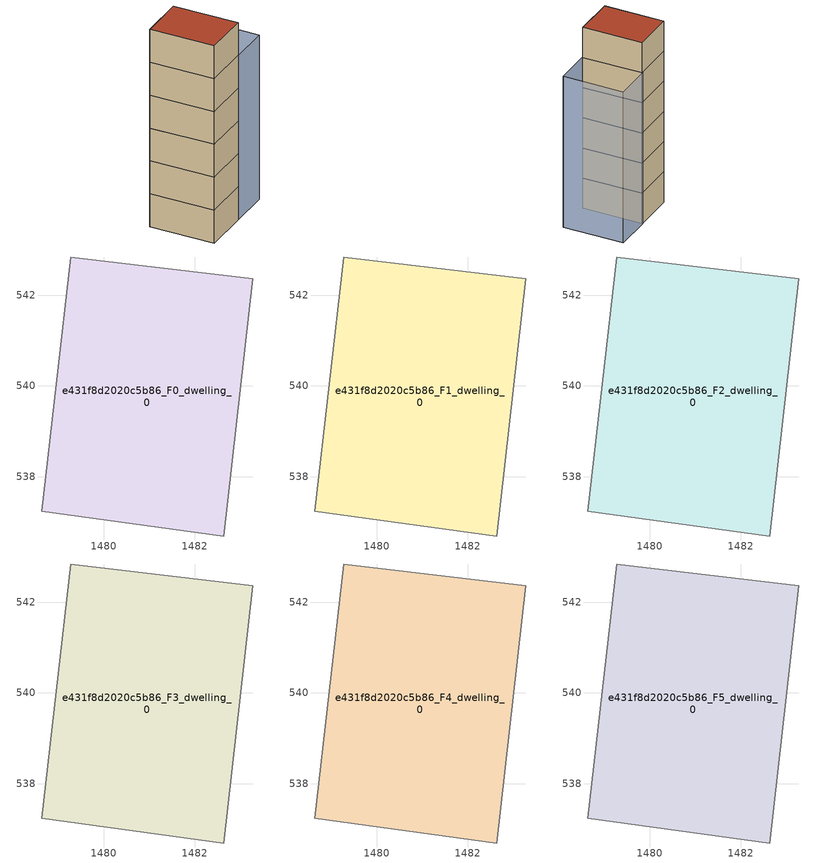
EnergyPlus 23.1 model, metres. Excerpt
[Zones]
e431f8d2020c5b86_F0_dwelling_0
 floor ground (EU_floor_Construction): 1483.28,542.36 1482.64,536.69 1478.63,537.23 1479.27,542.84 z0
 wall adiabatic (EU_wall_Construction): 1478.63,537.23 1482.64,536.69 1483.28,542.36 1479.27,542.84 1478.63,537.23 z0:3
e431f8d2020c5b86_F1_dwelling_0
 floor to e431f8d2020c5b86_F0_dwelling_0 (EU_floor_Construction): 1483.28,542.36 1482.64,536.69 1478.63,537.23 1479.27,542.84 z3
 wall adiabatic (EU_wall_Construction): 1478.63,537.23 1482.64,536.69 1483.28,542.36 1479.27,542.84 1478.63,537.23 z3:6
e431f8d2020c5b86_F2_dwelling_0
 floor to e431f8d2020c5b86_F1_dwelling_0 (EU_floor_Construction): 1483.28,542.36 1482.64,536.69 1478.63,537.23 1479.27,542.84 z6
 wall adiabatic (EU_wall_Construction): 1478.63,537.23 1482.64,536.69 1483.28,542.36 1479.27,542.84 1478.63,537.23 z6:9
e431f8d2020c5b86_F3_dwelling_0
 floor to e431f8d2020c5b86_F2_dwelling_0 (EU_floor_Construction): 1483.28,542.36 1482.64,536.69 1478.63,537.23 1479.27,542.84 z9
 wall adiabatic (EU_wall_Construction): 1478.63,537.23 1482.64,536.69 1483.28,542.36 1479.27,542.84 1478.63,537.23 z9:12
e431f8d2020c5b86_F4_dwelling_0
 floor to e431f8d2020c5b86_F3_dwelling_0 (EU_floor_Construction): 1483.28,542.36 1482.64,536.69 1478.63,537.23 1479.27,542.84 z12
 wall adiabatic (EU_wall_Construction): 1478.63,537.23 1482.64,536.69 1483.28,542.36 1479.27,542.84 1478.63,537.23 z12:15
e431f8d2020c5b86_F5_dwelling_0
 floor to e431f8d2020c5b86_F4_dwelling_0 (EU_floor_Construction): 1483.28,542.36 1482.64,536.69 1478.63,537.23 1479.27,542.84 z15
 wall adiabatic (EU_wall_Construction): 1478.63,537.23 1482.64,536.69 1483.28,542.36 1479.27,542.84 1478.63,537.23 z15:18
 roof outside (EU_roof_Construction): 1482.64,536.69 1483.28,542.36 1479.27,542.84 1478.63,537.23 z18
shading: 1486.88,541.94 1486.13,536.22 / 1486.13,536.22 1482.54,536.69 / 1482.54,536.69 1483.29,542.41 / 1483.29,542.41 1486.88,541.94 z0:15
[Building]
EU S2 Campaign: North Axis=0; Terrain=City; Solar Distribution=FullExterior
[Site:Location]
Bologna: Latitude=44.5; Longitude=11.25; Time Zone=1; Elevation=37
[SizingPeriod:WeatherFileDays]
AnnualSizingPeriod: Begin Month=1; Begin Day of Month=1; End Month=12; End Day of Month=31; Day of Week for Start Day=Monday; Use Weather File Daylight Saving Period=No; Use Weather File Rain and Snow Indicators=No
[MATERIAL]
EU_InternalMass_Material: Roughness=MediumRough; Thickness=0.1; Conductivity=1; Density=1800; Specific Heat=900; Thermal Absorptance=0.9; Solar Absorptance=0.7; Visible Absorptance=0.7
[MATERIAL:NOMASS] Roughness=MediumRough; Thermal Absorptance=0.9; Solar Absorptance=0.7; Visible Absorptance=0.7
Name | Thermal Resistance
EU_wall_NoMass | 0.905828
EU_roof_NoMass | 0.37593
EU_floor_NoMass | 0.67114
[CONSTRUCTION]
EU_wall_Construction: EU_wall_NoMass
EU_roof_Construction: EU_roof_NoMass
EU_floor_Construction: EU_floor_NoMass
EU_InternalMass_Construction: EU_InternalMass_Material
[ZONE] Type=1; Multiplier=1; Ceiling Height=autocalculate; Volume=68.8682; Floor Area=autocalculate; Part of Total Floor Area=Yes
e431f8d2020c5b86_F0_dwelling_0; e431f8d2020c5b86_F1_dwelling_0; e431f8d2020c5b86_F2_dwelling_0; e431f8d2020c5b86_F3_dwelling_0; e431f8d2020c5b86_F4_dwelling_0; e431f8d2020c5b86_F5_dwelling_0
[INTERNALMASS] Construction=EU_InternalMass_Construction; Surface Area=22.9561
Name | Zone or ZoneList
e431f8d2020c5b86_F0_dwelling_0_EU_InternalMass | e431f8d2020c5b86_F0_dwelling_0
e431f8d2020c5b86_F1_dwelling_0_EU_InternalMass | e431f8d2020c5b86_F1_dwelling_0
e431f8d2020c5b86_F2_dwelling_0_EU_InternalMass | e431f8d2020c5b86_F2_dwelling_0
e431f8d2020c5b86_F3_dwelling_0_EU_InternalMass | e431f8d2020c5b86_F3_dwelling_0
e431f8d2020c5b86_F4_dwelling_0_EU_InternalMass | e431f8d2020c5b86_F4_dwelling_0
e431f8d2020c5b86_F5_dwelling_0_EU_InternalMass | e431f8d2020c5b86_F5_dwelling_0
[OTHEREQUIPMENT] Fuel Type=Electricity; Design Level Calculation Method=Watts/Area; Power per Zone Floor Area=1; Fraction Latent=0; Fraction Radiant=0; Fraction Lost=0; Carbon Dioxide Generation Rate=0; EndUse Subcategory=EU_Step8_InternalGains
Name | Zone or ZoneList or Space or SpaceList | Schedule
EU_Step8_InternalGain_e431f8d2020c5b86_F0_dwelling_0_f000 | e431f8d2020c5b86_F0_dwelling_0 | EU_Step8_GainSchedule_e431f8d2020c5b86_F0_dwelling_0_f000
EU_Step8_InternalGain_e431f8d2020c5b86_F1_dwelling_0_f000 | e431f8d2020c5b86_F1_dwelling_0 | EU_Step8_GainSchedule_e431f8d2020c5b86_F1_dwelling_0_f000
EU_Step8_InternalGain_e431f8d2020c5b86_F2_dwelling_0_f000 | e431f8d2020c5b86_F2_dwelling_0 | EU_Step8_GainSchedule_e431f8d2020c5b86_F2_dwelling_0_f000
EU_Step8_InternalGain_e431f8d2020c5b86_F3_dwelling_0_f000 | e431f8d2020c5b86_F3_dwelling_0 | EU_Step8_GainSchedule_e431f8d2020c5b86_F3_dwelling_0_f000
EU_Step8_InternalGain_e431f8d2020c5b86_F4_dwelling_0_f000 | e431f8d2020c5b86_F4_dwelling_0 | EU_Step8_GainSchedule_e431f8d2020c5b86_F4_dwelling_0_f000
EU_Step8_InternalGain_e431f8d2020c5b86_F5_dwelling_0_f000 | e431f8d2020c5b86_F5_dwelling_0 | EU_Step8_GainSchedule_e431f8d2020c5b86_F5_dwelling_0_f000
[ZONEVENTILATION:DESIGNFLOWRATE] Schedule=EU_AlwaysOn; Design Flow Rate Calculation Method=AirChanges/Hour; Air Changes per Hour=0.73129; Ventilation Type=Natural; Fan Pressure Rise=0; Fan Total Efficiency=1; Constant Term Coefficient=1; Temperature Term Coefficient=0; Velocity Term Coefficient=0; Velocity Squared Term Coefficient=0; Minimum Indoor Temperature=-100; Maximum Indoor Temperature=100; Delta Temperature=-100; Minimum Outdoor Temperature=-100; Maximum Outdoor Temperature=100; Maximum Wind Speed=40
Name | Zone or ZoneList or Space or SpaceList
EU_ConstantAir_e431f8d2020c5b86_F0_dwelling_0 | e431f8d2020c5b86_F0_dwelling_0
EU_ConstantAir_e431f8d2020c5b86_F1_dwelling_0 | e431f8d2020c5b86_F1_dwelling_0
EU_ConstantAir_e431f8d2020c5b86_F2_dwelling_0 | e431f8d2020c5b86_F2_dwelling_0
EU_ConstantAir_e431f8d2020c5b86_F3_dwelling_0 | e431f8d2020c5b86_F3_dwelling_0
EU_ConstantAir_e431f8d2020c5b86_F4_dwelling_0 | e431f8d2020c5b86_F4_dwelling_0
EU_ConstantAir_e431f8d2020c5b86_F5_dwelling_0 | e431f8d2020c5b86_F5_dwelling_0
[HVACTEMPLATE:THERMOSTAT] Constant Heating Setpoint=20; Constant Cooling Setpoint=50
EU_HeatOnly_e431f8d2020c5b86_F0_dwelling_0; EU_HeatOnly_e431f8d2020c5b86_F1_dwelling_0; EU_HeatOnly_e431f8d2020c5b86_F2_dwelling_0; EU_HeatOnly_e431f8d2020c5b86_F3_dwelling_0; EU_HeatOnly_e431f8d2020c5b86_F4_dwelling_0; EU_HeatOnly_e431f8d2020c5b86_F5_dwelling_0
[HVACTEMPLATE:ZONE:IDEALLOADSAIRSYSTEM] System Availability Schedule=EU_AlwaysOn; Maximum Heating Supply Air Temperature=50; Minimum Cooling Supply Air Temperature=13; Maximum Heating Supply Air Humidity Ratio=0.0156; Minimum Cooling Supply Air Humidity Ratio=0.0077; Heating Limit=NoLimit; Cooling Limit=NoLimit; Heating Availability Schedule=EU_AlwaysOn; Cooling Availability Schedule=EU_CoolingOff; Dehumidification Control Type=ConstantSensibleHeatRatio; Cooling Sensible Heat Ratio=0.7; Dehumidification Setpoint=60; Humidification Control Type=None; Humidification Setpoint=30; Outdoor Air Method=None; Outdoor Air Flow Rate per Person=0.00944; Outdoor Air Flow Rate per Zone Floor Area=0; Outdoor Air Flow Rate per Zone=0; Demand Controlled Ventilation Type=None; Outdoor Air Economizer Type=NoEconomizer; Heat Recovery Type=None; Sensible Heat Recovery Effectiveness=0.7; Latent Heat Recovery Effectiveness=0.65
Name | Template Thermostat
e431f8d2020c5b86_F0_dwelling_0 | EU_HeatOnly_e431f8d2020c5b86_F0_dwelling_0
e431f8d2020c5b86_F1_dwelling_0 | EU_HeatOnly_e431f8d2020c5b86_F1_dwelling_0
e431f8d2020c5b86_F2_dwelling_0 | EU_HeatOnly_e431f8d2020c5b86_F2_dwelling_0
e431f8d2020c5b86_F3_dwelling_0 | EU_HeatOnly_e431f8d2020c5b86_F3_dwelling_0
e431f8d2020c5b86_F4_dwelling_0 | EU_HeatOnly_e431f8d2020c5b86_F4_dwelling_0
e431f8d2020c5b86_F5_dwelling_0 | EU_HeatOnly_e431f8d2020c5b86_F5_dwelling_0
[SIZING:ZONE] Zone Cooling Design Supply Air Temperature Input Method=SupplyAirTemperature; Zone Cooling Design Supply Air Temperature=13; Zone Heating Design Supply Air Temperature Input Method=SupplyAirTemperature; Zone Heating Design Supply Air Temperature=50; Zone Cooling Design Supply Air Humidity Ratio=0.008; Zone Heating Design Supply Air Humidity Ratio=0.008; Cooling Design Air Flow Method=DesignDay; Cooling Design Air Flow Rate=0; Cooling Minimum Air Flow per Zone Floor Area=0.000762; Cooling Minimum Air Flow=0; Cooling Minimum Air Flow Fraction=0.2; Heating Design Air Flow Method=DesignDay; Heating Design Air Flow Rate=0; Heating Maximum Air Flow per Zone Floor Area=0.002032; Heating Maximum Air Flow=0.141576; Heating Maximum Air Flow Fraction=0.3; Account for Dedicated Outdoor Air System=No; Dedicated Outdoor Air System Control Strategy=NeutralSupplyAir; Dedicated Outdoor Air Low Setpoint Temperature for Design=autosize; Dedicated Outdoor Air High Setpoint Temperature for Design=autosize; Zone Load Sizing Method=Sensible Load Only No Latent Load; Zone Latent Cooling Design Supply Air Humidity Ratio Input Method=HumidityRatioDifference; Zone Cooling Design Supply Air Humidity Ratio Difference=0.005; Zone Latent Heating Design Supply Air Humidity Ratio Input Method=HumidityRatioDifference; Zone Humidification Design Supply Air Humidity Ratio Difference=0.005
e431f8d2020c5b86_F0_dwelling_0; e431f8d2020c5b86_F1_dwelling_0; e431f8d2020c5b86_F2_dwelling_0; e431f8d2020c5b86_F3_dwelling_0; e431f8d2020c5b86_F4_dwelling_0; e431f8d2020c5b86_F5_dwelling_0
[SCHEDULE:CONSTANT]
Name | Hourly Value
EU_AlwaysOn | 1
EU_CoolingOff | 0
[SCHEDULE:FILE] Column Number=1; Rows to Skip at Top=0; Number of Hours of Data=8760; Column Separator=Comma; Interpolate to Timestep=No; Minutes per Item=60; Adjust Schedule for Daylight Savings=Yes
Name | File
EU_Step8_GainSchedule_e431f8d2020c5b86_F0_dwelling_0_f000 | ../../schedules/e431f8d2020c5b86/e431f8d2020c5b86_F0_dwelling_0_f000_gain.csv
EU_Step8_GainSchedule_e431f8d2020c5b86_F1_dwelling_0_f000 | ../../schedules/e431f8d2020c5b86/e431f8d2020c5b86_F1_dwelling_0_f000_gain.csv
EU_Step8_GainSchedule_e431f8d2020c5b86_F2_dwelling_0_f000 | ../../schedules/e431f8d2020c5b86/e431f8d2020c5b86_F2_dwelling_0_f000_gain.csv
EU_Step8_GainSchedule_e431f8d2020c5b86_F3_dwelling_0_f000 | ../../schedules/e431f8d2020c5b86/e431f8d2020c5b86_F3_dwelling_0_f000_gain.csv
EU_Step8_GainSchedule_e431f8d2020c5b86_F4_dwelling_0_f000 | ../../schedules/e431f8d2020c5b86/e431f8d2020c5b86_F4_dwelling_0_f000_gain.csv
EU_Step8_GainSchedule_e431f8d2020c5b86_F5_dwelling_0_f000 | ../../schedules/e431f8d2020c5b86/e431f8d2020c5b86_F5_dwelling_0_f000_gain.csv
